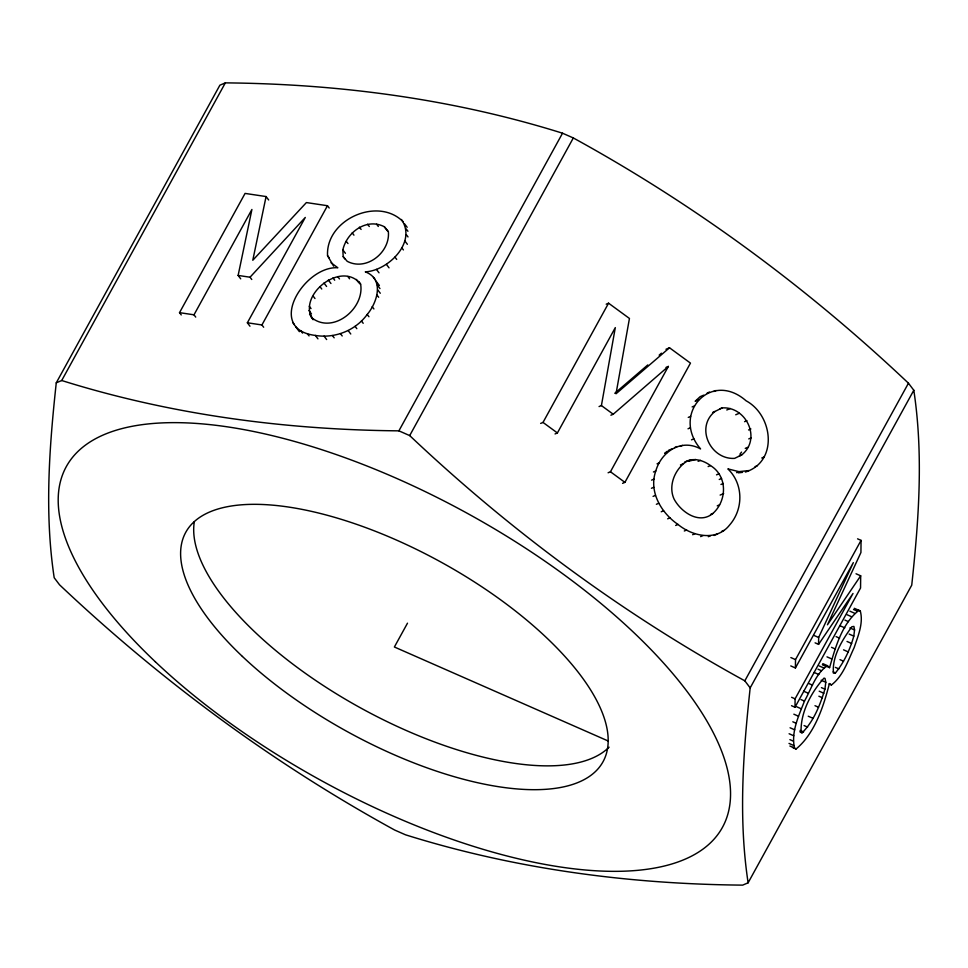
<?xml version="1.0" encoding="UTF-8"?>
<svg xmlns="http://www.w3.org/2000/svg" width="968" height="968" viewBox="0 0 968 968"><rect width="100%" height="100%" fill="white"/><g stroke="black" fill="none" stroke-linecap="round" stroke-linejoin="round"><path stroke-width="1.45" d="M791.521 705.708L795.006 707.233L795.091 698.823L853.002 593.481L818.577 644.373L815.092 642.837M790.771 665.923L795.418 667.968L795.514 659.607L861.06 540.374L857.575 538.837M818.577 644.373L818.65 637.489L853.328 562.626L795.418 667.968M856.039 573.77L860.685 575.815L860.552 588L795.006 707.233M861.06 540.374L860.927 552.51L827.446 624.808L860.685 575.815M748.905 470.557L738.935 471.646L727.863 468.887C743.448 483.819 743.63 508.986 729.618 524.995C716.659 541.705 692.301 536.357 678.011 524.45C661.192 512.967 648.512 491.514 655.784 470.98C661.362 451.56 681.351 438.335 700.566 448.91C670.824 414.449 710.572 369.631 746.098 400.8C773.021 415.284 778.441 461.615 745.384 472.057M333.645 266.188L327.547 255.673C325.623 219.603 377.895 196.129 403.148 221.757M831.439 684.957L829.407 683.529C823.526 706.616 814.669 733.696 796.059 749.002L794.546 748.07C790.856 732.026 798.781 715.788 804.468 701.098C811.281 689.155 815.576 673.486 827.446 665.681L829.576 667.654C835.336 647.544 841.966 623.561 858.943 610.336L860.334 611.147C863.565 623.368 857.987 636.024 854.2 647.519C848.041 660.539 843.201 675.979 831.439 684.957L829.116 683.928M313.063 319.718C296.281 295.797 341.377 259.63 360.749 284.156M56.265 382.832C49.259 447.494 44.395 513.076 54.196 577.739L59.544 584.805C160.482 680.262 272.831 763.22 394.678 830.048L405.471 834.791C514.553 868.949 628.547 884.099 742.662 885.127L748.119 882.804L911.735 585.168C918.741 520.506 923.605 454.924 913.804 390.261L908.456 383.195C807.518 287.738 695.169 204.78 573.322 137.952L562.529 133.209C453.447 99.051 339.453 83.901 225.338 82.873L219.881 85.196L56.265 382.832L61.71 380.509L225.338 82.873M913.804 390.261L750.176 687.897C743.17 752.56 738.306 818.154 748.119 882.804M853.8 636.121L854.562 629.974L853.909 626.441L851.84 626.756C842.281 640.029 831.972 656.207 833.424 673.159L835.457 672.917C844.193 662.281 850.11 649.334 853.8 636.121L849.154 634.076M824.905 689.155L825.801 682.283L825.038 678.423L824.022 678.12C811.148 692.301 800.209 712.896 801.117 732.546L802.145 732.8C813.749 721.233 820.259 704.777 824.905 689.155L821.421 687.631M331.056 262.776L337.832 267.761C304.279 265.607 264.893 329.205 315.362 335.436C334.855 338.703 355.546 330.487 367.199 314.455C377.254 302.657 384.683 278.99 365.299 271.863C388.301 270.653 417.172 242.048 401.417 219.482M599.059 406.572L601.406 405.568L615.309 327.608L557.399 432.95L555.051 433.942M240.717 278.844L238.128 275.432L251.91 209.475L193.999 314.818L195.718 317.093M181.246 314.939L179.528 312.652L245.073 193.418L266.079 196.552L252.793 260.247L306.396 202.566L327.474 205.724L329.205 207.999M686.772 461.3C674.974 468.935 667.908 485.658 674.055 499.028C680.928 511.999 699.126 524.825 712.871 513.476C727.113 500.771 727.706 476.05 710.488 465.572C702.962 460.03 692.906 457.174 684.424 462.293M722.128 407.903L714.965 411.461C694.927 427.493 710.645 459.861 734.615 458.372L741.718 454.924C761.792 438.891 746.267 406.233 722.128 407.903L719.781 408.907M342.841 249.901C346.822 232.102 366.642 217.594 384.32 226.73L388.337 231.485C390.564 252.043 366.618 271.584 347.209 261.312L343.192 256.629L342.841 249.901L345.431 253.326M249.962 326.204L247.372 322.78L305.283 217.449L250.034 277.211L238.128 275.432M263.659 327.232L261.929 324.958L327.474 205.724M61.71 380.509C170.779 414.667 284.786 429.816 398.901 430.845L562.529 133.209M750.176 687.897L744.828 680.831C622.981 614.002 510.632 531.045 409.694 435.588L573.322 137.952M407.492 623.174L394.387 646.999L608.182 740.992M540.664 423.415L543.012 422.423L608.557 303.19L629.442 318.46L616.023 393.758L669.505 347.778L690.462 363.121L624.917 482.354L622.569 483.347M608.11 472.771L610.445 471.767L668.356 366.436L666.02 367.429M744.828 680.831L908.456 383.195M739.891 454.258L741.561 452.104M610.893 415.224L613.228 414.231L668.356 366.436M614.789 393.298L647.786 364.936M659.16 355.147L661.434 353.187M664.943 453.024L667.255 451.282M606.21 304.182L608.557 303.19M665.984 349.279L669.505 347.778M707.136 393.056L709.471 392.064M703.675 395.162L700.154 396.662L695.157 401.272L698.678 399.784M713.743 391.495L716.078 390.491M692.132 406.923L694.48 405.919M688.26 417.414L690.607 416.421M712.617 412.453L714.965 411.461M726.774 409.996L730.283 408.496M688.03 428.788L690.378 427.783M735.728 414.764L739.25 413.263M691.503 439.835L693.838 438.831M668.416 450.41L671.925 448.91M674.672 447.567L677.007 446.563M680.08 446.393L682.428 445.389M664.955 453.399L667.303 452.395M744.573 421.673L746.909 420.669M657.066 463.805L659.414 462.801M748.554 429.961L750.902 428.957M653.436 471.973L655.784 470.98M688.768 460.792L691.104 459.788M680.468 464.942L682.803 463.938M695.702 459.473L688.744 461.216M651.573 480.14L653.92 479.136M748.76 438.903L751.107 437.899M698.11 461.337L700.457 460.332M651.452 488.271L653.799 487.279M745.263 448.378L747.599 447.373M708.14 466.576L710.488 465.572M739.383 455.916L741.718 454.924M653.085 496.39L655.433 495.386M716.526 474.84L718.873 473.836M761.768 457.997L764.115 456.993M656.377 504.292L658.724 503.287M719.248 479.487L721.583 478.482M736.587 472.65L738.935 471.646M755.064 466.661L757.412 465.656M720.966 484.472L723.314 483.468M661.241 511.769L663.588 510.765M720.144 495.084L723.665 493.583M667.666 518.824L670.013 517.819M717.252 505.828L719.599 504.824M675.664 525.455L678.011 524.45M710.524 514.468L712.871 513.476M684.315 530.996L686.663 529.992M692.64 534.711L694.988 533.719M700.638 536.611L702.986 535.619M708.31 536.696L710.657 535.691M721.559 531.432L723.907 530.44M714.033 535.473L717.554 533.973M738.269 472.844L742.541 472.372M179.528 312.652L193.999 314.818M247.372 322.78L261.929 324.958M854.296 608.303L858.943 610.336M856.849 609.622L860.334 611.147M853.51 609.489L856.995 611.014M849.868 611.159L854.514 613.204M847 614.692L851.646 616.737M844.931 620.089L848.416 621.625M849.916 627.93L854.562 629.974M398.901 430.845L409.694 435.588M840.163 625.812L844.81 627.857M836.086 636.617L839.571 638.154M847.012 641.445L851.659 643.49M814.003 635.444L818.65 637.489M843.539 649.843L848.186 651.887M831.536 647.338L835.021 648.875M839.982 659.644L843.467 661.18M826.999 656.861L831.645 658.893M835.348 667.375L838.832 668.9M822.8 663.637L827.446 665.681M826.091 666.117L829.576 667.654M822.352 664.762L825.837 666.299M833.133 671.889L835.457 672.917M819.194 665.936L823.841 667.98M817.996 669.19L821.481 670.727M790.868 657.562L795.514 659.607M814.149 672.457L818.795 674.502M821.154 680.238L825.801 682.283M808.982 683.614L812.467 685.138M819.194 691.2L823.841 693.245M818.88 696.222L822.364 697.746M803.573 691.176L808.22 693.221M800.984 699.574L804.468 701.098M814.995 705.696L818.48 707.233M791.606 697.299L795.091 698.823M796.579 706.725L801.226 708.77M808.244 716.211L812.89 718.244M793.845 714.19L798.491 716.235M804.093 725.564L807.578 727.101M792.816 721.789L796.301 723.314M800.112 730.404L803.597 731.941M799.822 731.772L802.145 732.8M790.082 727.791L794.728 729.836M789.114 733.744L793.76 735.789M789.912 739.637L793.397 741.173M789.017 743.424L793.663 745.457M789.9 746.025L794.546 748.07M792.574 747.465L796.059 749.002M601.406 405.568L613.228 414.231M543.012 422.423L557.399 432.95M610.445 471.767L624.917 482.354M311.333 317.444C332.532 334.819 364.041 309.167 360.761 285.003L359.019 281.869M404.564 223.874L407.153 227.298M406.209 228.98L407.939 231.255M406.282 234.643L408.012 236.918M404.781 240.863L407.371 244.287M401.684 247.651L403.402 249.925M384.32 226.73L387.769 231.292M376.6 224.201L378.319 226.476M394.968 257.113L396.699 259.4M367.586 224.237L369.316 226.524M359.394 227.165L361.112 229.44M386.438 264.421L389.027 267.846M352.207 232.877L353.937 235.151M376.431 269.406L379.02 272.819M346.241 241.274L347.972 243.549M373.466 277.38L375.197 279.655M375.947 280.986L379.396 285.548M377.363 285.149L379.952 288.573M377.689 289.831L380.279 293.256M376.939 294.986L378.669 297.261M343.192 256.629L344.923 258.916M356.284 279.413L358.874 282.837M372.184 306.674L373.902 308.949M347.839 276.509L349.569 278.796M327.547 255.673L329.277 257.96M367.199 314.455L368.929 316.73M337.759 276.63L339.478 278.905M332.968 277.937L334.698 280.212M361.475 321.013L363.194 323.3M266.079 196.552L268.668 199.977M328.358 280.079L330.947 283.503M324.002 283.043L326.591 286.467M355.099 326.385L356.829 328.672M320.033 286.722L321.763 289.008M348.178 330.572L350.767 333.996M313.257 296.232L314.975 298.519M340.47 333.694L342.2 335.969M332.435 335.545L334.166 337.82M309.3 306.251L311.031 308.538M308.913 310.51L311.502 313.934M309.566 314.261L312.156 317.685M324.062 336.126L326.652 339.55M315.362 335.436L317.952 338.861M307.316 333.633L309.046 335.908M300.842 330.85L302.573 333.125M292.614 322.368L294.345 324.643M295.942 327.099L299.39 331.661M250.034 277.211L251.765 279.486M609.078 747.187A238.092 96.848 28.8 0 1 363.194 709.338A238.092 96.848 28.8 0 1 194.338 521.655M155.424 661.858A374.374 152.266 28.8 0 0 718.631 833.436A374.374 152.266 28.8 0 0 309.107 445.704A374.374 152.266 28.8 0 0 155.424 661.858M242.411 656.449A238.092 96.848 28.8 0 0 600.608 765.579A238.092 96.848 28.8 0 0 340.155 518.981A238.092 96.848 28.8 0 0 242.411 656.449"/></g></svg>
